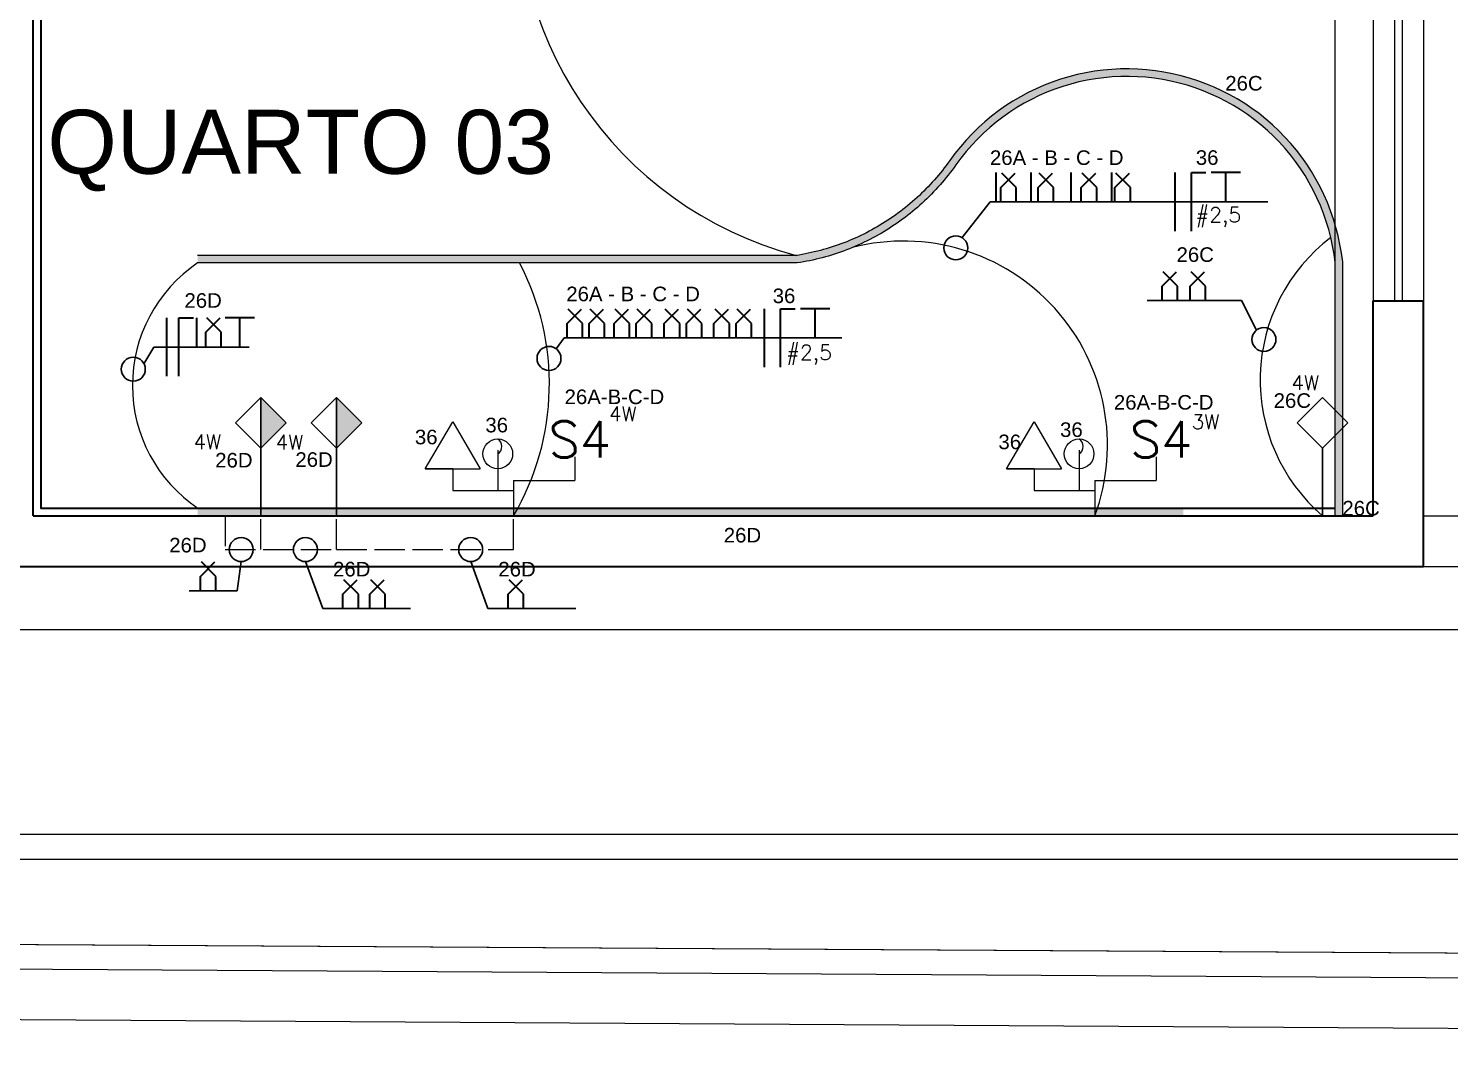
# Model space of a CAD drawing. Header units: millimetres. Extents: x 20625 to 81245, y 3427 to 18613.
# Drawn here: x 67709 to 68272, y 15583 to 15983 of the extents above; entities that cross this region are included whole.
import ezdxf

# ---------------------------------------------------------------- set-up
doc = ezdxf.new("R2010")
doc.units = ezdxf.units.MM
doc.linetypes.add('ACAD_ISO02W100', pattern=[15, 12, -3])
for name, color, linetype, lineweight in [('01', 1, 'Continuous', 9), ('EJEL05130C', 130, 'Continuous', 30), ('EJEL0550C', 50, 'Continuous', 35), ('EJEL0580C', 80, 'Continuous', 9), ('EJEL25170C', 170, 'Continuous', 25), ('EJEL25170T', 170, 'ACAD_ISO02W100', 25), ('EJEL3040C', 40, 'Continuous', 9)]:
    doc.layers.add(name, color=color, linetype=linetype, lineweight=lineweight)
for name, color, linetype in [('1-ARQ-B', 2, 'Continuous'), ('1-MOBIL', 252, 'Continuous'), ('2-TXT-A', 7, 'Continuous'), ('ARQ-1-ILUMINAÇÃO', 2, 'Continuous'), ('ARQ-1-TRACEJADO', 20, 'Continuous'), ('ARQ-1-VISTA-01', 1, 'Continuous'), ('ARQ-4-TXT-02', 1, 'Continuous'), ('TOP', 4, 'Continuous'), ('TOPOGRAFIA', 2, 'Continuous')]:
    doc.layers.add(name, color=color, linetype=linetype)
doc.styles.add('ROMANSI', font='RomanS')
doc.styles.add('RSA', font='arial.ttf')
doc.styles.add('SR60', font='simplex', dxfattribs={"height": 0.15})
doc.styles.add('SR80', font='SIMPLEX', dxfattribs={"height": 0.1})

# ---------------------------------------------------------------- blocks, each defined once
blk = doc.blocks.new('RETORNO CRUZADO')
at = {"layer": 'EJEL0550C', "ltscale": 0.015}
for p, q in [((13746.71, 16801.42), (13753.73, 16808.44)), ((13754.23, 16801.42), (13747.21, 16808.44)), ((13746.71, 16794.4), (13746.71, 16801.42)), ((13754.23, 16794.4), (13754.23, 16801.42))]:
    blk.add_line(p, q, dxfattribs=at)

msp = doc.modelspace()

# ---------------------------------------------------------------- hatches: boundary and pattern name
at = {"layer": 'ARQ-4-TXT-02'}
h = msp.add_hatch(color=256, dxfattribs=at)
h.dxf.hatch_style = 1
h.paths.add_polyline_path([(68022.16, 15892.34), (68023.39, 15892.65), (68024.61, 15892.98), (68025.82, 15893.33), (68027.03, 15893.7), (68028.23, 15894.08), (68029.43, 15894.48), (68030.63, 15894.89), (68031.82, 15895.32), (68033, 15895.76), (68034.17, 15896.22), (68035.34, 15896.7), (68036.51, 15897.19), (68037.66, 15897.7), (68038.81, 15898.22), (68039.96, 15898.76), (68041.09, 15899.31), (68042.22, 15899.88), (68043.34, 15900.47), (68044.45, 15901.07), (68045.56, 15901.68), (68046.65, 15902.31), (68047.74, 15902.95), (68048.82, 15903.61), (68049.89, 15904.28), (68050.95, 15904.96), (68052, 15905.66), (68053.05, 15906.38), (68054.08, 15907.1), (68055.1, 15907.85), (68056.11, 15908.6), (68057.12, 15909.37), (68058.11, 15910.15), (68059.09, 15910.95), (68060.06, 15911.76), (68061.02, 15912.58), (68061.97, 15913.41), (68062.91, 15914.26), (68063.84, 15915.12), (68064.75, 15915.99), (68065.65, 15916.87), (68066.54, 15917.77), (68067.42, 15918.67), (68068.29, 15919.59), (68069.15, 15920.52), (68069.99, 15921.46), (68070.82, 15922.42), (68071.63, 15923.38), (68072.44, 15924.35), (68073.23, 15925.34), (68074.01, 15926.34), (68074.77, 15927.34), (68075.52, 15928.36), (68076.26, 15929.38), (68078.24, 15932.07), (68080.32, 15934.67), (68082.51, 15937.18), (68084.8, 15939.6), (68087.18, 15941.93), (68089.66, 15944.16), (68092.22, 15946.3), (68094.87, 15948.32), (68097.6, 15950.24), (68100.4, 15952.04), (68103.27, 15953.74), (68106.21, 15955.31), (68109.21, 15956.77), (68112.26, 15958.1), (68115.37, 15959.31), (68118.52, 15960.4), (68121.71, 15961.35), (68124.94, 15962.18), (68128.2, 15962.88), (68131.49, 15963.44), (68134.79, 15963.88), (68138.11, 15964.18), (68141.44, 15964.34), (68144.77, 15964.38), (68148.11, 15964.27), (68151.43, 15964.04), (68154.74, 15963.67), (68158.04, 15963.17), (68161.31, 15962.53), (68164.56, 15961.77), (68167.77, 15960.87), (68170.94, 15959.85), (68174.07, 15958.7), (68177.15, 15957.42), (68180.17, 15956.02), (68183.14, 15954.5), (68186.04, 15952.87), (68188.88, 15951.11), (68191.64, 15949.25), (68194.33, 15947.27), (68196.93, 15945.19), (68199.45, 15943.01), (68201.88, 15940.73), (68204.21, 15938.35), (68206.45, 15935.88), (68208.58, 15933.32), (68210.62, 15930.67), (68212.54, 15927.95), (68214.35, 15925.15), (68216.05, 15922.28), (68217.63, 15919.35), (68219.09, 15916.35), (68220.43, 15913.3), (68221.65, 15910.2), (68222.74, 15907.05), (68223.71, 15903.86), (68224.54, 15900.63), (68225.24, 15897.37), (68225.82, 15894.09), (68226.26, 15890.79), (68226.26, 15790.58), (68229.26, 15790.58), (68229.26, 15890.98), (68228.78, 15894.55), (68228.19, 15897.95), (68227.46, 15901.32), (68226.6, 15904.67), (68225.6, 15907.97), (68224.47, 15911.24), (68223.21, 15914.45), (68221.82, 15917.62), (68220.3, 15920.72), (68218.66, 15923.76), (68216.9, 15926.73), (68215.02, 15929.63), (68213.03, 15932.45), (68210.93, 15935.19), (68208.71, 15937.84), (68206.4, 15940.4), (68203.98, 15942.87), (68201.46, 15945.24), (68198.85, 15947.5), (68196.15, 15949.66), (68193.37, 15951.7), (68190.51, 15953.63), (68187.57, 15955.45), (68184.56, 15957.15), (68181.49, 15958.72), (68178.35, 15960.17), (68175.16, 15961.49), (68171.92, 15962.68), (68168.63, 15963.74), (68165.3, 15964.67), (68161.94, 15965.46), (68158.55, 15966.12), (68155.14, 15966.64), (68151.7, 15967.03), (68148.26, 15967.27), (68144.81, 15967.38), (68141.35, 15967.34), (68137.9, 15967.17), (68134.46, 15966.86), (68131.04, 15966.41), (68127.63, 15965.83), (68124.26, 15965.1), (68120.91, 15964.25), (68117.6, 15963.25), (68114.33, 15962.13), (68111.12, 15960.88), (68107.95, 15959.49), (68104.84, 15957.98), (68101.8, 15956.35), (68098.82, 15954.6), (68095.92, 15952.73), (68093.1, 15950.74), (68090.35, 15948.64), (68087.7, 15946.43), (68085.13, 15944.12), (68082.66, 15941.71), (68080.29, 15939.2), (68078.02, 15936.59), (68075.86, 15933.9), (68073.83, 15931.15), (68073.09, 15930.12), (68072.37, 15929.14), (68071.63, 15928.17), (68070.88, 15927.2), (68070.11, 15926.25), (68069.33, 15925.3), (68068.54, 15924.37), (68067.74, 15923.45), (68066.92, 15922.54), (68066.1, 15921.64), (68065.26, 15920.75), (68064.4, 15919.87), (68063.54, 15919), (68062.67, 15918.15), (68061.78, 15917.3), (68060.88, 15916.47), (68059.98, 15915.65), (68059.06, 15914.84), (68058.13, 15914.05), (68057.19, 15913.27), (68056.24, 15912.5), (68055.28, 15911.74), (68054.31, 15910.99), (68053.32, 15910.26), (68052.33, 15909.55), (68051.33, 15908.84), (68050.33, 15908.15), (68049.31, 15907.47), (68048.28, 15906.81), (68047.24, 15906.16), (68046.2, 15905.52), (68045.15, 15904.9), (68044.08, 15904.29), (68043.02, 15903.7), (68041.94, 15903.12), (68040.85, 15902.55), (68039.76, 15902), (68038.66, 15901.47), (68037.55, 15900.95), (68036.44, 15900.44), (68035.32, 15899.95), (68034.19, 15899.47), (68033.06, 15899.01), (68031.92, 15898.56), (68030.78, 15898.13), (68029.63, 15897.72), (68028.47, 15897.32), (68027.31, 15896.93), (68026.14, 15896.56), (68024.97, 15896.21), (68023.8, 15895.87), (68022.62, 15895.55), (68021.43, 15895.25), (68020.24, 15894.96), (68019.05, 15894.68), (68017.86, 15894.42), (68016.66, 15894.18), (68015.46, 15893.95), (68014.25, 15893.74), (68013.26, 15893.58), (67776.26, 15893.58), (67776.26, 15890.58), (68013.5, 15890.58), (68014.75, 15890.79), (68015.99, 15891), (68017.23, 15891.24), (68018.47, 15891.49), (68019.71, 15891.75), (68020.94, 15892.04)])
h = msp.add_hatch(color=256, dxfattribs=at)
h.dxf.hatch_style = 1
h.paths.add_polyline_path([(67776.26, 15793.58), (67776.26, 15790.58), (68166.26, 15790.58), (68166.26, 15793.58)])
at = {"layer": 'EJEL05130C', "ltscale": 0.35}
h = msp.add_hatch(color=256, dxfattribs=at)
h.dxf.hatch_style = 1
h.paths.add_polyline_path([(67801.26, 15837.39), (67801.26, 15817.32), (67811.29, 15827.35)])
h = msp.add_hatch(color=256, dxfattribs=at)
h.dxf.hatch_style = 1
h.paths.add_polyline_path([(67801.26, 15837.39), (67801.26, 15817.32), (67811.29, 15827.35)])
h = msp.add_hatch(color=256, dxfattribs=at)
h.dxf.hatch_style = 1
h.paths.add_polyline_path([(67831.26, 15837.39), (67831.26, 15817.32), (67841.29, 15827.35)])
h = msp.add_hatch(color=256, dxfattribs=at)
h.dxf.hatch_style = 1
h.paths.add_polyline_path([(67831.26, 15837.39), (67831.26, 15817.32), (67841.29, 15827.35)])

# ---------------------------------------------------------------- linework, layer by layer
at = {"layer": '01', "color": 252, "true_color": 0x939598}
for p, q in [((68249.76, 16075.59), (68249.76, 15875.59)), ((68249.76, 16075.59), (68249.76, 15875.59)), ((68249.76, 16075.59), (68249.76, 15875.59)), ((68252.76, 16075.59), (68252.76, 15875.59)), ((68252.76, 16075.59), (68252.76, 15875.59)), ((68252.76, 16075.59), (68252.76, 15875.59))]:
    msp.add_line(p, q, dxfattribs=at)
at = {"layer": '1-ARQ-B', "color": 252, "true_color": 0x939598}
for p, q in [((68241.26, 16075.59), (68241.26, 15875.59)), ((68241.26, 16075.59), (68241.26, 15875.59)), ((68241.26, 16075.59), (68241.26, 15875.59)), ((68261.26, 16075.59), (68261.26, 15875.59)), ((68261.26, 16075.59), (68261.26, 15875.59)), ((68261.26, 16075.59), (68261.26, 15875.59))]:
    msp.add_line(p, q, dxfattribs=at)
at = {"layer": '1-MOBIL', "color": 252, "linetype": 'Continuous', "ltscale": 5, "true_color": 0x939598}
msp.add_line((67101.26, 15664.62), (68860.49, 15664.62), dxfattribs=at)
msp.add_lwpolyline([(67111.5, 15654.62), (67111.32, 15624.56), (68850.18, 15614.24), (68850.43, 15654.62)], close=True, dxfattribs=at)
at = {"layer": 'ARQ-1-ILUMINAÇÃO', "color": 252, "true_color": 0x939598}
msp.add_line((68226.26, 15790.59), (68226.26, 16160.59), dxfattribs=at)
at = {"layer": 'ARQ-1-TRACEJADO', "color": 252, "true_color": 0x939598}
msp.add_line((67101.26, 15745.59), (68311.26, 15745.59), dxfattribs=at)
at = {"layer": 'ARQ-1-VISTA-01', "color": 252, "true_color": 0x939598}
for p, q in [((67700.24, 15664.62), (68860.49, 15664.62)), ((67701.26, 15664.62), (68861.5, 15664.62))]:
    msp.add_line(p, q, dxfattribs=at)
for points in [[(67110.49, 15654.62), (67110.31, 15624.56), (68849.17, 15614.24), (68849.42, 15654.62)], [(67111.5, 15654.62), (67111.32, 15624.56), (68850.18, 15614.24), (68850.43, 15654.62)]]:
    msp.add_lwpolyline(points, close=True, dxfattribs=at)
at = {"layer": 'ARQ-4-TXT-02'}
for p, q in [((68013.5, 15893.58), (67776.26, 15893.58)), ((68013.5, 15890.58), (67776.26, 15890.58))]:
    msp.add_line(p, q, dxfattribs=at)
for points in [[(68229.26, 15790.58), (68229.26, 15890.98), (68228.78, 15894.55), (68228.19, 15897.95), (68227.46, 15901.32), (68226.6, 15904.67), (68225.6, 15907.97), (68224.47, 15911.24), (68223.21, 15914.45), (68221.82, 15917.62), (68220.3, 15920.72), (68218.66, 15923.76), (68216.9, 15926.73), (68215.02, 15929.63), (68213.03, 15932.45), (68210.93, 15935.19), (68208.71, 15937.84), (68206.4, 15940.4), (68203.98, 15942.87), (68201.46, 15945.24), (68198.85, 15947.5), (68196.15, 15949.66), (68193.37, 15951.7), (68190.51, 15953.63), (68187.57, 15955.45), (68184.56, 15957.15), (68181.49, 15958.72), (68178.35, 15960.17), (68175.16, 15961.49), (68171.92, 15962.68), (68168.63, 15963.74), (68165.3, 15964.67), (68161.94, 15965.46), (68158.55, 15966.12), (68155.14, 15966.64), (68151.7, 15967.03), (68148.26, 15967.27), (68144.81, 15967.38), (68141.35, 15967.34), (68137.9, 15967.17), (68134.46, 15966.86), (68131.04, 15966.41), (68127.63, 15965.83), (68124.26, 15965.1), (68120.91, 15964.25), (68117.6, 15963.25), (68114.33, 15962.13), (68111.12, 15960.88), (68107.95, 15959.49), (68104.84, 15957.98), (68101.8, 15956.35), (68098.82, 15954.6), (68095.92, 15952.73), (68093.1, 15950.74), (68090.35, 15948.64), (68087.7, 15946.43), (68085.13, 15944.12), (68082.66, 15941.71), (68080.29, 15939.2), (68078.02, 15936.59), (68075.86, 15933.9), (68073.83, 15931.15), (68073.09, 15930.12), (68072.37, 15929.14), (68071.63, 15928.17), (68070.88, 15927.2), (68070.11, 15926.25), (68069.33, 15925.3), (68068.54, 15924.37), (68067.74, 15923.45), (68066.92, 15922.54), (68066.1, 15921.64), (68065.26, 15920.75), (68064.4, 15919.87), (68063.54, 15919), (68062.67, 15918.15), (68061.78, 15917.3), (68060.88, 15916.47), (68059.98, 15915.65), (68059.06, 15914.84), (68058.13, 15914.05), (68057.19, 15913.27), (68056.24, 15912.5), (68055.28, 15911.74), (68054.31, 15910.99), (68053.32, 15910.26), (68052.33, 15909.55), (68051.33, 15908.84), (68050.33, 15908.15), (68049.31, 15907.47), (68048.28, 15906.81), (68047.24, 15906.16), (68046.2, 15905.52), (68045.15, 15904.9), (68044.08, 15904.29), (68043.02, 15903.7), (68041.94, 15903.12), (68040.85, 15902.55), (68039.76, 15902), (68038.66, 15901.47), (68037.55, 15900.95), (68036.44, 15900.44), (68035.32, 15899.95), (68034.19, 15899.47), (68033.06, 15899.01), (68031.92, 15898.56), (68030.78, 15898.13), (68029.63, 15897.72), (68028.47, 15897.32), (68027.31, 15896.93), (68026.14, 15896.56), (68024.97, 15896.21), (68023.8, 15895.87), (68022.62, 15895.55), (68021.43, 15895.25), (68020.24, 15894.96), (68019.05, 15894.68), (68017.86, 15894.42), (68016.66, 15894.18), (68015.46, 15893.95), (68014.25, 15893.74), (68013.02, 15893.55)], [(68226.26, 15790.58), (68226.26, 15890.79), (68225.82, 15894.09), (68225.24, 15897.37), (68224.54, 15900.63), (68223.71, 15903.86), (68222.74, 15907.05), (68221.65, 15910.2), (68220.43, 15913.3), (68219.09, 15916.35), (68217.63, 15919.35), (68216.05, 15922.28), (68214.35, 15925.15), (68212.54, 15927.95), (68210.62, 15930.67), (68208.58, 15933.32), (68206.45, 15935.88), (68204.21, 15938.35), (68201.88, 15940.73), (68199.45, 15943.01), (68196.93, 15945.19), (68194.33, 15947.27), (68191.64, 15949.25), (68188.88, 15951.11), (68186.04, 15952.87), (68183.14, 15954.5), (68180.17, 15956.02), (68177.15, 15957.42), (68174.07, 15958.7), (68170.94, 15959.85), (68167.77, 15960.87), (68164.56, 15961.77), (68161.31, 15962.53), (68158.04, 15963.17), (68154.74, 15963.67), (68151.43, 15964.04), (68148.11, 15964.27), (68144.77, 15964.38), (68141.44, 15964.34), (68138.11, 15964.18), (68134.79, 15963.88), (68131.49, 15963.44), (68128.2, 15962.88), (68124.94, 15962.18), (68121.71, 15961.35), (68118.52, 15960.4), (68115.37, 15959.31), (68112.26, 15958.1), (68109.21, 15956.77), (68106.21, 15955.31), (68103.27, 15953.74), (68100.4, 15952.04), (68097.6, 15950.24), (68094.87, 15948.32), (68092.22, 15946.3), (68089.66, 15944.16), (68087.18, 15941.93), (68084.8, 15939.6), (68082.51, 15937.18), (68080.32, 15934.67), (68078.24, 15932.07), (68076.26, 15929.38), (68075.52, 15928.36), (68074.77, 15927.34), (68074.01, 15926.34), (68073.23, 15925.34), (68072.44, 15924.35), (68071.63, 15923.38), (68070.82, 15922.42), (68069.99, 15921.46), (68069.15, 15920.52), (68068.29, 15919.59), (68067.42, 15918.67), (68066.54, 15917.77), (68065.65, 15916.87), (68064.75, 15915.99), (68063.84, 15915.12), (68062.91, 15914.26), (68061.97, 15913.41), (68061.02, 15912.58), (68060.06, 15911.76), (68059.09, 15910.95), (68058.11, 15910.15), (68057.12, 15909.37), (68056.11, 15908.6), (68055.1, 15907.85), (68054.08, 15907.1), (68053.05, 15906.38), (68052, 15905.66), (68050.95, 15904.96), (68049.89, 15904.28), (68048.82, 15903.61), (68047.74, 15902.95), (68046.65, 15902.31), (68045.56, 15901.68), (68044.45, 15901.07), (68043.34, 15900.47), (68042.22, 15899.88), (68041.09, 15899.31), (68039.96, 15898.76), (68038.81, 15898.22), (68037.66, 15897.7), (68036.51, 15897.19), (68035.34, 15896.7), (68034.17, 15896.22), (68033, 15895.76), (68031.82, 15895.32), (68030.63, 15894.89), (68029.43, 15894.48), (68028.23, 15894.08), (68027.03, 15893.7), (68025.82, 15893.33), (68024.61, 15892.98), (68023.39, 15892.65), (68022.16, 15892.34), (68020.94, 15892.04), (68019.71, 15891.75), (68018.47, 15891.49), (68017.23, 15891.24), (68015.99, 15891), (68014.75, 15890.79), (68013.5, 15890.58)]]:
    msp.add_lwpolyline(points, dxfattribs=at)
at = {"layer": 'EJEL05130C'}
for p, q in [((68078.66, 15900.6), (68089.76, 15914.75)), ((68089.76, 15914.75), (68199.6, 15914.75)), ((68189.22, 15875.73), (68151.93, 15875.73)), ((68195.18, 15864.05), (68189.22, 15875.73)), ((67918.1, 15856.65), (67921.27, 15860.91)), ((67921.27, 15860.91), (68031.1, 15860.91)), ((67755.05, 15850.71), (67758.97, 15857.32)), ((67758.97, 15857.32), (67796.69, 15857.32)), ((67801.26, 15790.59), (67801.26, 15793.59)), ((67831.26, 15793.59), (67831.26, 15790.59)), ((67793.52, 15772.47), (67791.96, 15760.92)), ((67818.9, 15772.47), (67825.75, 15753.88)), ((67884.29, 15772.47), (67891.14, 15753.88)), ((67791.96, 15760.92), (67772.96, 15760.92)), ((67860.47, 15753.88), (67825.75, 15753.88)), ((67925.86, 15753.88), (67891.14, 15753.88))]:
    msp.add_line(p, q, dxfattribs=at)
at = {"layer": 'EJEL05130C', "ltscale": 0.35}
for p, q in [((67801.26, 15837.39), (67791.22, 15827.35)), ((67801.26, 15837.39), (67791.22, 15827.35)), ((67801.26, 15790.59), (67801.26, 15837.39)), ((67811.29, 15827.35), (67801.26, 15837.39)), ((67801.26, 15817.32), (67801.26, 15837.39)), ((67801.26, 15790.59), (67801.26, 15837.39)), ((67811.29, 15827.35), (67801.26, 15837.39)), ((67831.26, 15837.39), (67821.22, 15827.35)), ((67831.26, 15837.39), (67821.22, 15827.35)), ((67831.26, 15790.59), (67831.26, 15837.39)), ((67841.29, 15827.35), (67831.26, 15837.39)), ((67831.26, 15817.32), (67831.26, 15837.39)), ((67831.26, 15790.59), (67831.26, 15837.39)), ((67841.29, 15827.35), (67831.26, 15837.39)), ((68221.26, 15837.39), (68211.22, 15827.35)), ((68221.26, 15837.39), (68211.22, 15827.35)), ((68231.29, 15827.35), (68221.26, 15837.39)), ((68231.29, 15827.35), (68221.26, 15837.39)), ((67791.22, 15827.35), (67801.26, 15817.32)), ((67791.22, 15827.35), (67801.26, 15817.32)), ((67801.26, 15817.32), (67811.29, 15827.35)), ((67801.26, 15817.32), (67811.29, 15827.35)), ((67821.22, 15827.35), (67831.26, 15817.32)), ((67821.22, 15827.35), (67831.26, 15817.32)), ((67831.26, 15817.32), (67841.29, 15827.35)), ((67831.26, 15817.32), (67841.29, 15827.35)), ((68211.22, 15827.35), (68221.26, 15817.32)), ((68211.22, 15827.35), (68221.26, 15817.32)), ((68221.26, 15817.32), (68231.29, 15827.35)), ((68221.26, 15817.32), (68231.29, 15827.35)), ((68221.26, 15790.59), (68221.26, 15817.32)), ((68221.26, 15790.59), (68221.26, 15817.32))]:
    msp.add_line(p, q, dxfattribs=at)
at = {"layer": 'EJEL05130C'}
for centre in [(68076.2, 15896.54), (68198.11, 15860.32), (67915.28, 15852.84), (67750.83, 15848.55), (67793.52, 15777.21), (67818.9, 15777.21), (67884.29, 15777.21)]:
    msp.add_circle(centre, 4.74, dxfattribs=at)
at = {"layer": 'EJEL0550C', "ltscale": 0.015}
for p, q in [((68092.16, 15914.75), (68092.16, 15926.32)), ((68106.05, 15914.75), (68106.05, 15926.32)), ((68121.9, 15914.75), (68121.9, 15926.32)), ((68137.87, 15914.75), (68137.87, 15926.32)), ((68162.99, 15903.18), (68162.99, 15926.32)), ((68169.38, 15903.18), (68169.38, 15926.32)), ((68169.38, 15926.32), (68175.16, 15926.32)), ((68188.81, 15926.34), (68177.24, 15926.34)), ((68183.02, 15914.77), (68183.02, 15926.34)), ((68000.49, 15849.34), (68000.49, 15872.49)), ((68006.88, 15849.34), (68006.88, 15872.49)), ((68006.88, 15872.49), (68012.66, 15872.49)), ((68026.31, 15872.51), (68014.74, 15872.51)), ((68020.52, 15860.93), (68020.52, 15872.51)), ((67764.13, 15845.75), (67764.13, 15868.9)), ((67768.82, 15845.75), (67768.82, 15868.9)), ((67768.82, 15868.9), (67774.61, 15868.9)), ((67775.91, 15857.32), (67775.91, 15868.9)), ((67798.76, 15868.9), (67787.18, 15868.9)), ((67792.97, 15857.32), (67792.97, 15868.9))]:
    msp.add_line(p, q, dxfattribs=at)
at = {"layer": 'EJEL0580C'}
for p, q in [((67866.24, 15809.17), (67877.18, 15827.7)), ((67877.18, 15827.7), (67888.11, 15809.17)), ((68096.2, 15809.17), (68107.14, 15827.7)), ((68107.14, 15827.7), (68118.07, 15809.17)), ((67895.01, 15816.6), (67895.01, 15800.6)), ((68124.97, 15816.6), (68124.97, 15800.6)), ((67877.18, 15809.17), (67866.24, 15809.17)), ((67866.24, 15809.17), (67888.11, 15809.17)), ((67877.18, 15809.17), (67877.18, 15800.6)), ((67925.48, 15813.91), (67925.48, 15804.56)), ((68107.14, 15809.17), (68096.2, 15809.17)), ((68096.2, 15809.17), (68118.07, 15809.17)), ((68107.14, 15809.17), (68107.14, 15800.6)), ((68155.44, 15813.91), (68155.44, 15804.56)), ((67901.29, 15804.56), (67925.48, 15804.56)), ((67901.29, 15804.56), (67901.29, 15790.59)), ((68131.25, 15804.56), (68155.44, 15804.56)), ((68131.25, 15804.56), (68131.25, 15790.59)), ((67877.18, 15800.6), (67901.29, 15800.6)), ((68107.14, 15800.6), (68131.27, 15800.6))]:
    msp.add_line(p, q, dxfattribs=at)
for centre in [(67895.01, 15815.07), (68124.97, 15815.07)]:
    msp.add_circle(centre, 5.89, dxfattribs=at)
for centre in [(67893.11, 15818.01), (68123.07, 15818.01)]:
    msp.add_arc(centre, 3.51, 302.8959, 57.1041, dxfattribs=at)
at = {"layer": 'EJEL25170C'}
for centre, radius, start, end in [((68051.5, 16037.47), 148.98, 173.0149, 255.0331), ((68055.47, 15818.5), 80.75, 339.7802, 104.4354), ((68267.43, 15844.28), 70.82, 127.2748, 229.3068), ((67808.89, 15842.14), 58.41, 123.961, 236.2166), ((67812.11, 15842.73), 103.31, 329.6884, 27.5982)]:
    msp.add_arc(centre, radius, start, end, dxfattribs=at)
at = {"layer": 'EJEL25170T'}
for p, q in [((67787.15, 15790.59), (67787.15, 15777.21)), ((67801.26, 15777.21), (67801.26, 15790.59)), ((67831.26, 15777.21), (67831.26, 15790.59)), ((67901.29, 15777.21), (67901.29, 15790.59)), ((67787.15, 15777.21), (67831.26, 15777.21)), ((67831.26, 15777.21), (67901.29, 15777.21))]:
    msp.add_line(p, q, dxfattribs=at)
at = {"layer": 'TOP', "color": 252, "lineweight": 35, "true_color": 0x939598}
for p, q in [((67711.26, 15790.59), (67711.26, 16160.59)), ((67711.26, 15790.59), (67711.26, 16160.59)), ((67711.26, 15790.59), (67711.26, 16160.59)), ((68241.26, 15790.59), (68241.26, 15875.59)), ((68241.26, 15875.59), (68261.26, 15875.59)), ((68241.26, 15790.59), (68241.26, 15875.59)), ((68241.26, 15875.59), (68261.26, 15875.59)), ((68241.26, 15790.59), (68241.26, 15875.59)), ((68241.26, 15875.59), (68261.26, 15875.59)), ((68261.26, 15770.59), (68261.26, 15875.59)), ((68261.26, 15770.59), (68261.26, 15875.59)), ((68261.26, 15770.59), (68261.26, 15875.59)), ((67711.26, 15790.59), (68241.26, 15790.59)), ((67711.26, 15790.59), (68241.26, 15790.59)), ((67711.26, 15790.59), (68241.26, 15790.59)), ((67471.26, 15770.59), (68261.26, 15770.59)), ((67471.26, 15770.59), (68261.26, 15770.59)), ((67471.26, 15770.59), (68261.26, 15770.59))]:
    msp.add_line(p, q, dxfattribs=at)
msp.add_lwpolyline([(68226.26, 16157.59), (67714.26, 16157.59), (67714.26, 15793.59), (68226.26, 15793.59)], dxfattribs=at)
at = {"layer": 'TOPOGRAFIA', "color": 252, "lineweight": 15, "true_color": 0x939598}
for p, q in [((68261.26, 15790.59), (69021.6, 15790.59)), ((68261.26, 15790.59), (69021.6, 15790.59)), ((68261.26, 15790.59), (69021.6, 15790.59)), ((68261.26, 15770.59), (69022.64, 15770.59)), ((68261.26, 15770.59), (69022.64, 15770.59)), ((68261.26, 15770.59), (69022.64, 15770.59)), ((69031.4, 15603.13), (66120.28, 15620.83)), ((69031.4, 15603.13), (66120.28, 15620.83)), ((69031.4, 15603.13), (66120.28, 15620.83))]:
    msp.add_line(p, q, dxfattribs=at)
for points in [[(66056.42, 16920.59), (68982.52, 16920.59), (69052.48, 15583.01), (66121.26, 15600.83)], [(66056.42, 16920.59), (68982.52, 16920.59), (69052.48, 15583.01), (66121.26, 15600.83)], [(66086.46, 16920.59), (68982.52, 16920.59), (69052.48, 15583.01), (66121.26, 15600.83)]]:
    msp.add_lwpolyline(points, dxfattribs=at)

# ---------------------------------------------------------------- block references
at = {"layer": 'EJEL25170C', "xscale": 0.8129442994000741, "yscale": 0.8129442994000741, "zscale": 0.8129442994000741}
for p in [(56918.7, 2261.83), (56933.44, 2261.83), (56950.52, 2261.83), (56963.84, 2261.83), (56982.47, 2222.82), (56993.6, 2222.82), (56747.1, 2208), (56755.85, 2208), (56765.71, 2208), (56774.47, 2208), (56785.55, 2208), (56794.31, 2208), (56805.23, 2208), (56813.99, 2208), (56604.22, 2204.56), (56602.06, 2108.01), (56658.43, 2100.96), (56669.1, 2100.96), (56723.82, 2100.96)]:
    msp.add_blockref('RETORNO CRUZADO', p, dxfattribs=at)

# ---------------------------------------------------------------- texts
at = {"layer": '2-TXT-A', "color": 2, "true_color": 0xf1eb1f, "insert": (67716.83, 15951.18), "char_height": 25.312, "width": 549.5577, "attachment_point": 1, "style": 'RSA'}
msp.add_mtext('QUARTO 03', dxfattribs=at)
at = {"layer": 'EJEL05130C', "ltscale": 0.35, "width": 77.572, "attachment_point": 1, "style": 'RSA'}
for s, insert, char_height in [('26C', (68182.8, 15964.56), 5.772), ('26A - B - C - D', (68089.7, 15935.13), 5.7718), ('36', (68171.15, 15935.17), 5.772), ('26C', (68163.52, 15896.78), 5.772), ('26D', (67771.06, 15878.63), 5.772), ('26A - B - C - D', (67922.11, 15881.22), 5.7718), ('36', (68003.77, 15880.47), 5.772), ('26A-B-C-D', (67921.44, 15840.53), 5.772), ('26A-B-C-D', (68138.73, 15838.35), 5.772), ('26C', (68201.94, 15839.04), 5.772), ('36', (67890.11, 15829.36), 5.772), ('36', (68117.45, 15827.54), 5.772), ('36', (67862.22, 15824.63), 5.772), ('36', (68093.07, 15822.7), 5.772), ('26D', (67783.22, 15815.46), 5.772), ('26D', (67814.94, 15815.71), 5.772), ('26C', (68229.14, 15796.48), 5.772), ('26D', (67765.03, 15781.87), 5.772), ('26D', (67984.41, 15785.8), 5.772), ('26D', (67829.85, 15772.36), 5.772), ('26D', (67895.23, 15772.36), 5.772)]:
    msp.add_mtext(s, dxfattribs=dict(at, insert=insert, char_height=char_height))
at = {"layer": 'EJEL0580C', "style": 'SR60'}
for s, p in [('4W', (68208.97, 15840.38)), ('4W', (67939.01, 15828.06)), ('3W', (68169.52, 15824.93)), ('4W', (67774.61, 15817.02)), ('4W', (67807.13, 15816.85))]:
    msp.add_text(s, height=5.755, rotation=359.455, dxfattribs=at).set_placement(p)
at = {"layer": 'EJEL0580C', "style": 'SR80'}
for p in [(67915.12, 15813.58), (68145.08, 15813.58)]:
    msp.add_text('S4', height=14.387, dxfattribs=at).set_placement(p)
at = {"layer": 'EJEL3040C', "ltscale": 0.1, "char_height": 5.935, "attachment_point": 1, "style": 'ROMANSI'}
for insert in [(68171.07, 15912.61), (68009.16, 15858.16)]:
    msp.add_mtext_dynamic_manual_height_columns('#2,5', width=21.7247, gutter_width=0.371, heights=[0], dxfattribs=dict(at, insert=insert))

doc.saveas('drawing.dxf')
